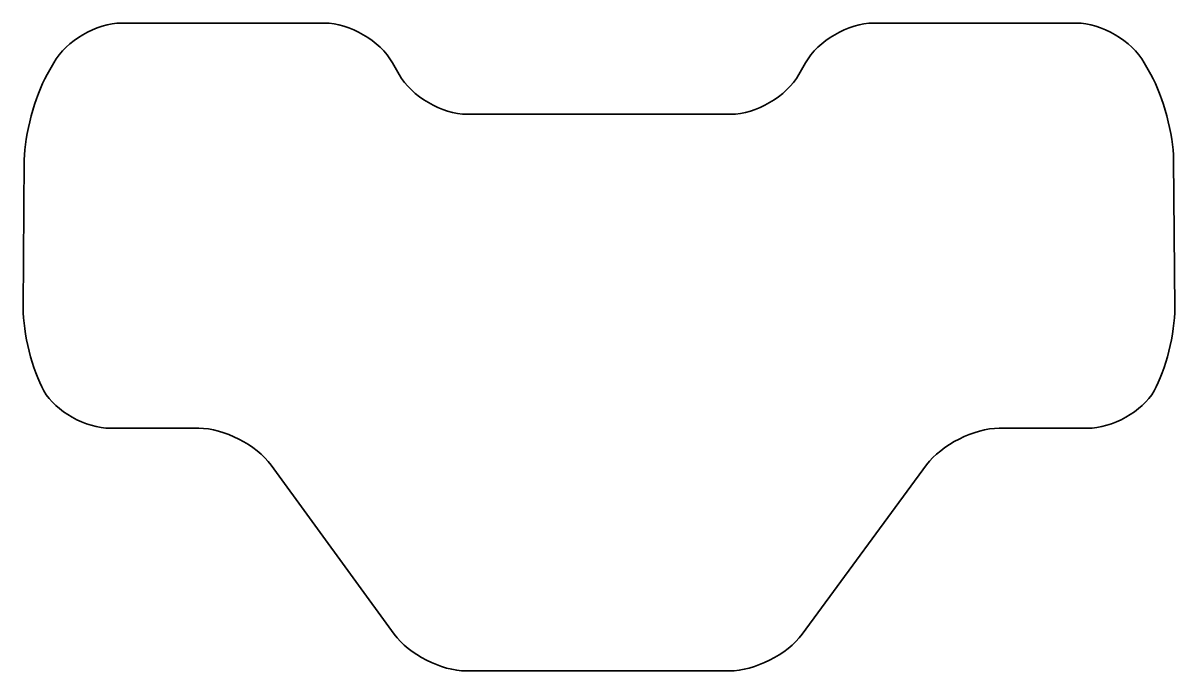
# Model space of a CAD drawing. Header units: inches. Extents: x 146 to 450, y -506 to -335.
import ezdxf

# ---------------------------------------------------------------- set-up
doc = ezdxf.new("R2010")
doc.units = ezdxf.units.IN
doc.header["$MEASUREMENT"] = 0
doc.layers.add('Layer 1', color=7, linetype='Continuous')

# ---------------------------------------------------------------- blocks, each defined once
blk = doc.blocks.new('block 2')
at = {"layer": 'Layer 1', "color": 179, "lineweight": 35, "true_color": 0x231f20}
blk.add_open_spline([(384.22, -451.58), (388.13, -446.26), (396.73, -441.91), (403.33, -441.91), (403.33, -441.91), (426.53, -441.91), (426.53, -441.91), (433.13, -441.91), (441.03, -437.49), (444.07, -432.09), (447.12, -426.69), (449.57, -416.87), (449.52, -410.27), (449.52, -410.27), (449.23, -371.29), (449.23, -371.29), (449.18, -364.69), (446.49, -354.59), (443.24, -348.84), (443.24, -348.84), (441.5, -345.74), (441.5, -345.74), (438.25, -339.99), (430.2, -335.29), (423.6, -335.29), (423.6, -335.29), (370.26, -335.29), (370.26, -335.29), (363.66, -335.29), (355.61, -339.99), (352.36, -345.74), (352.36, -345.74), (350.62, -348.84), (350.62, -348.84), (347.37, -354.59), (339.32, -359.29), (332.72, -359.29), (332.72, -359.29), (263.32, -359.29), (263.32, -359.29), (256.72, -359.29), (248.67, -354.59), (245.43, -348.84), (245.43, -348.84), (243.68, -345.74), (243.68, -345.74), (240.44, -339.99), (232.38, -335.29), (225.78, -335.29), (225.78, -335.29), (172.44, -335.29), (172.44, -335.29), (165.84, -335.29), (157.79, -339.99), (154.55, -345.74), (154.55, -345.74), (152.8, -348.84), (152.8, -348.84), (149.56, -354.59), (146.86, -364.69), (146.81, -371.29), (146.81, -371.29), (146.52, -410.27), (146.52, -410.27), (146.47, -416.87), (148.92, -426.69), (151.97, -432.09), (155.02, -437.49), (162.91, -441.91), (169.51, -441.91), (169.51, -441.91), (192.72, -441.91), (192.72, -441.91), (199.32, -441.91), (207.89, -446.28), (211.77, -451.62), (211.77, -451.62), (244.09, -496.08), (244.09, -496.08), (247.97, -501.42), (256.54, -505.78), (263.14, -505.78), (263.14, -505.78), (332.35, -505.78), (332.35, -505.78), (338.95, -505.78), (347.55, -501.43), (351.46, -496.12), (351.46, -496.12), (384.22, -451.58), (384.22, -451.58)], degree=3, knots=[0, 0, 0, 0, 1, 1, 1, 2, 2, 2, 3, 3, 3, 4, 4, 4, 5, 5, 5, 6, 6, 6, 7, 7, 7, 8, 8, 8, 9, 9, 9, 10, 10, 10, 11, 11, 11, 12, 12, 12, 13, 13, 13, 14, 14, 14, 15, 15, 15, 16, 16, 16, 17, 17, 17, 18, 18, 18, 19, 19, 19, 20, 20, 20, 21, 21, 21, 22, 22, 22, 23, 23, 23, 24, 24, 24, 25, 25, 25, 26, 26, 26, 27, 27, 27, 28, 28, 28, 29, 29, 29, 30, 30, 30, 30], dxfattribs=at)

msp = doc.modelspace()

# ---------------------------------------------------------------- block references
at = {"layer": 'Layer 1'}
msp.add_blockref('block 2', (0, 0), dxfattribs=at)

doc.saveas('drawing.dxf')
